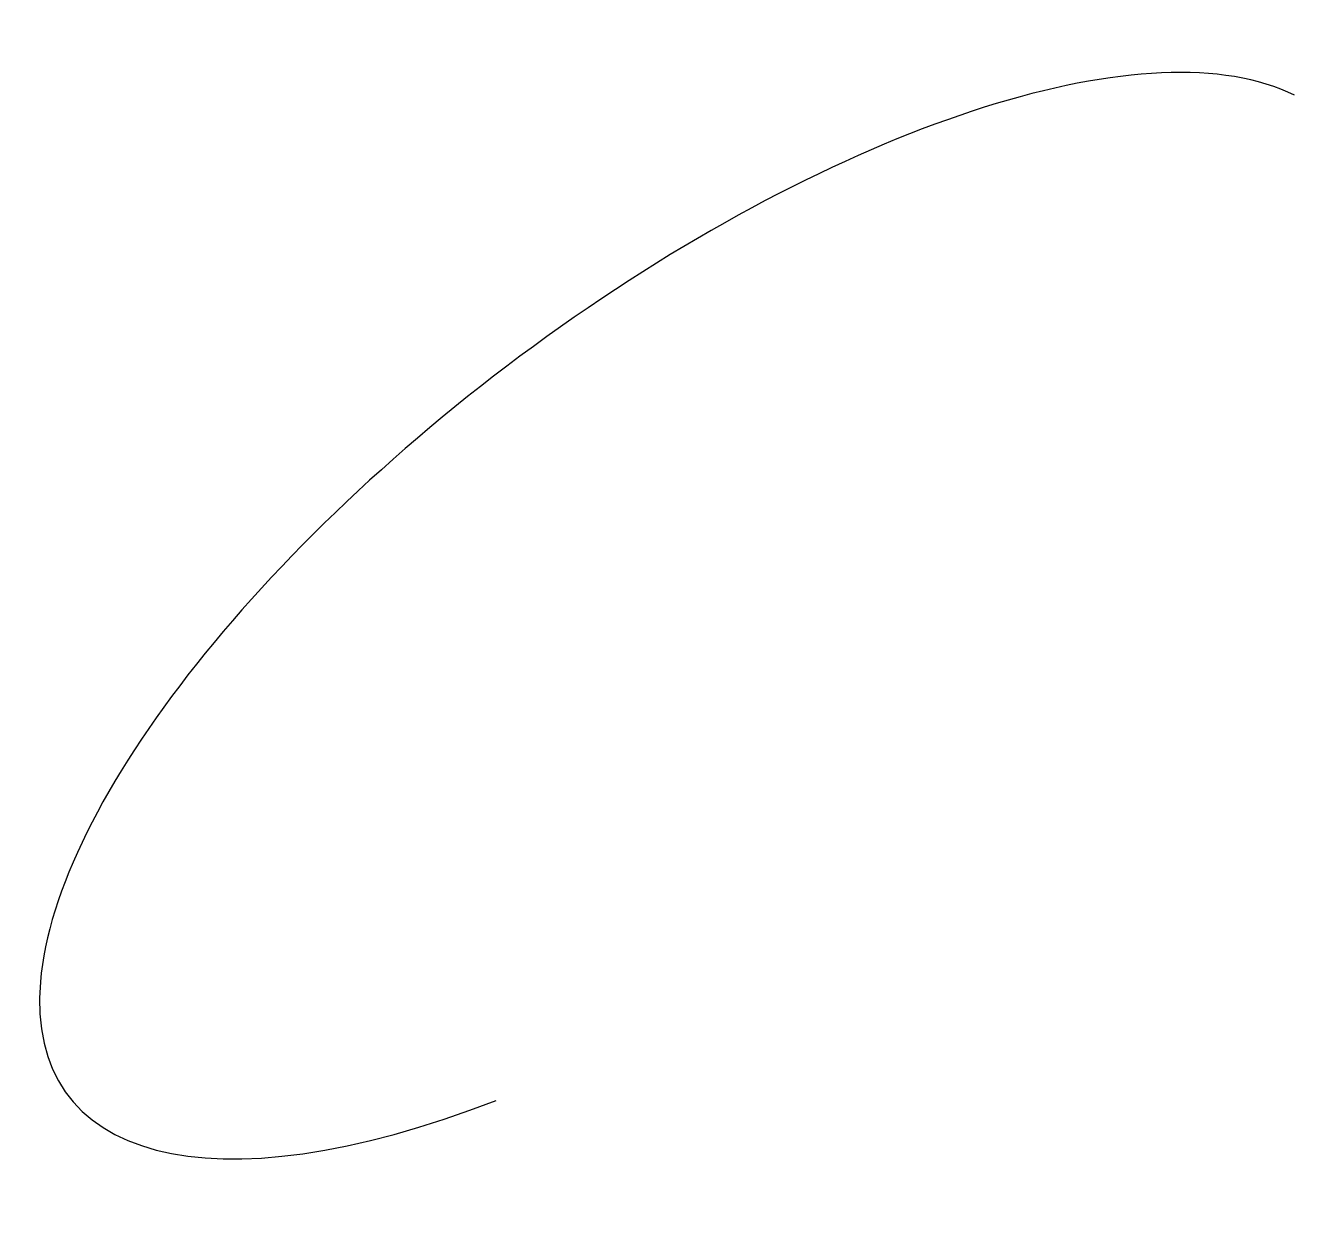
# Model space of a CAD drawing. Header units: millimetres. Extents: x 1.5 to 17.4, y 12.6 to 27.4.
import ezdxf

# ---------------------------------------------------------------- set-up
doc = ezdxf.new("R2010")
doc.units = ezdxf.units.MM

msp = doc.modelspace()

# ---------------------------------------------------------------- linework, layer by layer
msp.add_ellipse((10, 20), major_axis=(8, 6), ratio=0.4, start_param=0.2, end_param=4.1)

doc.saveas('drawing.dxf')
